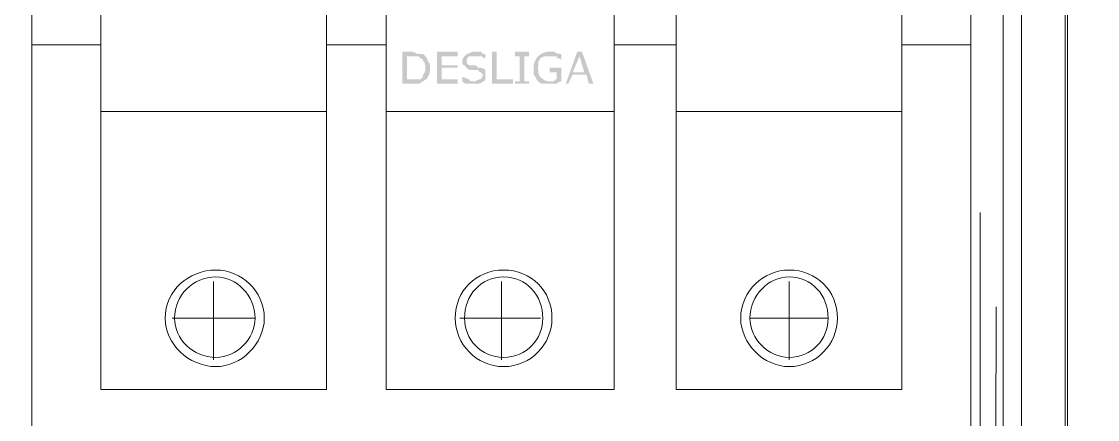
# Model space of a CAD drawing. Header units: metres. Extents: x 2999 to 3164, y 1641 to 1678.
# Drawn here: x 3006.662 to 3007.221, y 1644.923 to 1645.13 of the extents above; entities that cross this region are included whole.
import ezdxf

# ---------------------------------------------------------------- set-up
doc = ezdxf.new("R2010")
doc.units = ezdxf.units.M
doc.linetypes.add('CONTORNO_QUADRO_T', pattern=[0.35, 0.2, -0.15])

msp = doc.modelspace()

# ---------------------------------------------------------------- hatches: boundary and pattern name
at = {"true_color": 0x000007}
h = msp.add_hatch(color=7, dxfattribs=at)
edge = h.paths.add_edge_path()
edge.add_spline(control_points=[(3006.874, 1645.10577), (3006.874, 1645.10457), (3006.874, 1645.10217), (3006.8728, 1645.10098), (3006.8728, 1645.10098), (3006.8728, 1645.09978), (3006.87161, 1645.09978), (3006.87041, 1645.09858), (3006.87041, 1645.09858), (3006.86921, 1645.09858), (3006.86921, 1645.09738), (3006.86801, 1645.09738), (3006.86801, 1645.09738), (3006.86682, 1645.09738), (3006.86562, 1645.09738), (3006.86442, 1645.09738)], knot_values=[0, 0, 0, 0, 0.0625, 0.0625, 0.0625, 0.0625, 0.125, 0.125, 0.125, 0.125, 0.1875, 0.1875, 0.1875, 0.1875, 1, 1, 1, 1], degree=3, periodic=0)
edge.add_line((3006.86442, 1645.09738), (3006.85963, 1645.09738))
edge.add_line((3006.85963, 1645.09738), (3006.85963, 1645.11415))
edge.add_line((3006.85963, 1645.11415), (3006.86442, 1645.11415))
edge.add_spline(control_points=[(3006.86442, 1645.11415), (3006.86562, 1645.11415), (3006.86682, 1645.11295), (3006.86801, 1645.11295), (3006.86801, 1645.11295), (3006.86921, 1645.11295), (3006.86921, 1645.11295), (3006.87041, 1645.11295), (3006.87041, 1645.11295), (3006.87161, 1645.11175), (3006.8728, 1645.11055), (3006.8728, 1645.10936), (3006.8728, 1645.10936), (3006.874, 1645.10816), (3006.874, 1645.10696), (3006.874, 1645.10577)], knot_values=[0, 0, 0, 0, 0.0625, 0.0625, 0.0625, 0.0625, 0.125, 0.125, 0.125, 0.125, 0.1875, 0.1875, 0.1875, 0.1875, 1, 1, 1, 1], degree=3, periodic=0)
edge = h.paths.add_edge_path()
edge.add_spline(control_points=[(3006.87161, 1645.10577), (3006.87161, 1645.10696), (3006.87161, 1645.10816), (3006.87041, 1645.10936), (3006.87041, 1645.10936), (3006.87041, 1645.10936), (3006.87041, 1645.11055), (3006.86921, 1645.11055), (3006.86921, 1645.11055), (3006.86801, 1645.11175), (3006.86801, 1645.11175), (3006.86682, 1645.11175), (3006.86682, 1645.11175), (3006.86562, 1645.11175), (3006.86562, 1645.11175), (3006.86442, 1645.11175)], knot_values=[0, 0, 0, 0, 0.0625, 0.0625, 0.0625, 0.0625, 0.125, 0.125, 0.125, 0.125, 0.1875, 0.1875, 0.1875, 0.1875, 1, 1, 1, 1], degree=3, periodic=0)
edge.add_line((3006.86442, 1645.11175), (3006.86203, 1645.11175))
edge.add_line((3006.86203, 1645.11175), (3006.86203, 1645.09978))
edge.add_line((3006.86203, 1645.09978), (3006.86442, 1645.09978))
edge.add_spline(control_points=[(3006.86442, 1645.09978), (3006.86562, 1645.09978), (3006.86682, 1645.09978), (3006.86682, 1645.09978), (3006.86682, 1645.09978), (3006.86801, 1645.09978), (3006.86801, 1645.09978), (3006.86921, 1645.09978), (3006.86921, 1645.09978), (3006.87041, 1645.10098), (3006.87041, 1645.10098), (3006.87041, 1645.10217), (3006.87041, 1645.10217), (3006.87161, 1645.10337), (3006.87161, 1645.10457), (3006.87161, 1645.10577)], knot_values=[0, 0, 0, 0, 0.0625, 0.0625, 0.0625, 0.0625, 0.125, 0.125, 0.125, 0.125, 0.1875, 0.1875, 0.1875, 0.1875, 1, 1, 1, 1], degree=3, periodic=0)
h.paths.add_polyline_path([(3006.88837, 1645.09738), (3006.87759, 1645.09738), (3006.87759, 1645.11415), (3006.88837, 1645.11415), (3006.88837, 1645.11175), (3006.87999, 1645.11175), (3006.87999, 1645.10696), (3006.88837, 1645.10696), (3006.88837, 1645.10577), (3006.87999, 1645.10577), (3006.87999, 1645.09978), (3006.88837, 1645.09978), (3006.88837, 1645.09738), (3006.88837, 1645.09978)])
edge = h.paths.add_edge_path()
edge.add_spline(control_points=[(3006.90273, 1645.10217), (3006.90273, 1645.10098), (3006.90273, 1645.10098), (3006.90273, 1645.09978), (3006.90273, 1645.09978), (3006.90273, 1645.09978), (3006.90273, 1645.09858), (3006.90154, 1645.09858), (3006.90154, 1645.09858), (3006.90154, 1645.09858), (3006.90034, 1645.09738), (3006.89914, 1645.09738), (3006.89914, 1645.09738), (3006.89914, 1645.09738), (3006.89795, 1645.09738), (3006.89675, 1645.09738), (3006.89675, 1645.09738), (3006.89555, 1645.09738), (3006.89435, 1645.09738), (3006.89316, 1645.09738), (3006.89316, 1645.09738), (3006.89316, 1645.09738), (3006.89196, 1645.09738), (3006.89076, 1645.09858)], knot_values=[0, 0, 0, 0, 0.041667, 0.041667, 0.041667, 0.041667, 0.083333, 0.083333, 0.083333, 0.083333, 0.125, 0.125, 0.125, 0.125, 0.166667, 0.166667, 0.166667, 0.166667, 0.208333, 0.208333, 0.208333, 0.208333, 1, 1, 1, 1], degree=3, periodic=0)
edge.add_line((3006.89076, 1645.09858), (3006.89076, 1645.10098))
edge.add_spline(control_points=[(3006.89076, 1645.10098), (3006.89196, 1645.10098), (3006.89316, 1645.09978), (3006.89435, 1645.09978), (3006.89435, 1645.09978), (3006.89435, 1645.09858), (3006.89555, 1645.09858), (3006.89675, 1645.09858), (3006.89675, 1645.09858), (3006.89795, 1645.09858), (3006.89914, 1645.09978), (3006.90034, 1645.09978), (3006.90034, 1645.09978), (3006.90034, 1645.09978), (3006.90154, 1645.10098), (3006.90154, 1645.10217), (3006.90154, 1645.10217), (3006.90154, 1645.10217), (3006.90034, 1645.10337), (3006.90034, 1645.10337), (3006.90034, 1645.10337), (3006.90034, 1645.10337), (3006.89914, 1645.10337), (3006.89914, 1645.10457), (3006.89914, 1645.10457), (3006.89795, 1645.10457), (3006.89795, 1645.10457), (3006.89675, 1645.10457), (3006.89675, 1645.10457), (3006.89675, 1645.10457), (3006.89555, 1645.10457), (3006.89555, 1645.10457), (3006.89555, 1645.10457), (3006.89316, 1645.10457), (3006.89316, 1645.10577), (3006.89196, 1645.10696), (3006.89196, 1645.10696), (3006.89076, 1645.10696), (3006.89076, 1645.10816), (3006.89076, 1645.10936), (3006.89076, 1645.10936), (3006.89076, 1645.11055), (3006.89196, 1645.11175), (3006.89316, 1645.11295), (3006.89316, 1645.11295), (3006.89435, 1645.11295), (3006.89555, 1645.11415), (3006.89675, 1645.11415), (3006.89675, 1645.11415), (3006.89795, 1645.11415), (3006.89914, 1645.11415), (3006.90034, 1645.11415), (3006.90034, 1645.11415), (3006.90154, 1645.11295), (3006.90154, 1645.11295), (3006.90273, 1645.11295)], knot_values=[0, 0, 0, 0, 0.017857, 0.017857, 0.017857, 0.017857, 0.035714, 0.035714, 0.035714, 0.035714, 0.053571, 0.053571, 0.053571, 0.053571, 0.071429, 0.071429, 0.071429, 0.071429, 0.089286, 0.089286, 0.089286, 0.089286, 0.107143, 0.107143, 0.107143, 0.107143, 0.125, 0.125, 0.125, 0.125, 0.142857, 0.142857, 0.142857, 0.142857, 0.160714, 0.160714, 0.160714, 0.160714, 0.178571, 0.178571, 0.178571, 0.178571, 0.196429, 0.196429, 0.196429, 0.196429, 0.214286, 0.214286, 0.214286, 0.214286, 0.232143, 0.232143, 0.232143, 0.232143, 1, 1, 1, 1], degree=3, periodic=0)
edge.add_line((3006.90273, 1645.11295), (3006.90273, 1645.11055))
edge.add_spline(control_points=[(3006.90273, 1645.11055), (3006.90154, 1645.11055), (3006.90154, 1645.11175), (3006.90034, 1645.11175), (3006.90034, 1645.11175), (3006.89914, 1645.11175), (3006.89795, 1645.11175), (3006.89675, 1645.11175), (3006.89675, 1645.11175), (3006.89555, 1645.11175), (3006.89435, 1645.11175), (3006.89435, 1645.11175), (3006.89435, 1645.11175), (3006.89316, 1645.11055), (3006.89316, 1645.11055), (3006.89316, 1645.10936), (3006.89316, 1645.10936), (3006.89316, 1645.10936), (3006.89316, 1645.10816), (3006.89316, 1645.10816), (3006.89316, 1645.10816), (3006.89435, 1645.10696), (3006.89435, 1645.10696), (3006.89555, 1645.10696), (3006.89555, 1645.10696), (3006.89555, 1645.10696), (3006.89675, 1645.10696), (3006.89795, 1645.10696), (3006.89795, 1645.10696), (3006.89795, 1645.10696), (3006.89914, 1645.10577), (3006.89914, 1645.10577), (3006.89914, 1645.10577), (3006.90034, 1645.10577), (3006.90154, 1645.10577), (3006.90273, 1645.10457), (3006.90273, 1645.10457), (3006.90273, 1645.10457), (3006.90273, 1645.10337), (3006.90273, 1645.10217)], knot_values=[0, 0, 0, 0, 0.025, 0.025, 0.025, 0.025, 0.05, 0.05, 0.05, 0.05, 0.075, 0.075, 0.075, 0.075, 0.1, 0.1, 0.1, 0.1, 0.125, 0.125, 0.125, 0.125, 0.15, 0.15, 0.15, 0.15, 0.175, 0.175, 0.175, 0.175, 0.2, 0.2, 0.2, 0.2, 0.225, 0.225, 0.225, 0.225, 1, 1, 1, 1], degree=3, periodic=0)
h.paths.add_polyline_path([(3006.9171, 1645.09738), (3006.90633, 1645.09738), (3006.90633, 1645.11415), (3006.90872, 1645.11415), (3006.90872, 1645.09978), (3006.9171, 1645.09978), (3006.9171, 1645.09738), (3006.9171, 1645.09978)])
h.paths.add_polyline_path([(3006.92548, 1645.09738), (3006.9183, 1645.09738), (3006.9183, 1645.09858), (3006.92069, 1645.09858), (3006.92069, 1645.11175), (3006.9183, 1645.11175), (3006.9183, 1645.11415), (3006.92548, 1645.11415), (3006.92548, 1645.11175), (3006.92309, 1645.11175), (3006.92309, 1645.09858), (3006.92548, 1645.09858), (3006.92548, 1645.09738), (3006.92548, 1645.09858)])
h.paths.add_polyline_path([(3006.94225, 1645.09858), (3006.94225, 1645.09858), (3006.9421, 1645.09858), (3006.94195, 1645.09856), (3006.9418, 1645.09853), (3006.94165, 1645.09849), (3006.94151, 1645.09845), (3006.94137, 1645.09839), (3006.94123, 1645.09834), (3006.94109, 1645.09827), (3006.94096, 1645.0982), (3006.94084, 1645.09813), (3006.94071, 1645.09806), (3006.9406, 1645.09798), (3006.94049, 1645.09791), (3006.94039, 1645.09784), (3006.94029, 1645.09776), (3006.94021, 1645.0977), (3006.94013, 1645.09763), (3006.94006, 1645.09757), (3006.94, 1645.09752), (3006.93994, 1645.09747), (3006.9399, 1645.09744), (3006.93987, 1645.09741), (3006.93986, 1645.09739), (3006.93985, 1645.09738), (3006.93985, 1645.09738), (3006.9397, 1645.09738), (3006.93955, 1645.09738), (3006.9394, 1645.09738), (3006.93925, 1645.09738), (3006.9391, 1645.09738), (3006.93895, 1645.09738), (3006.9388, 1645.09738), (3006.93865, 1645.09738), (3006.9385, 1645.09738), (3006.93835, 1645.09738), (3006.9382, 1645.09738), (3006.93805, 1645.09738), (3006.93791, 1645.09738), (3006.93776, 1645.09738), (3006.93761, 1645.09738), (3006.93746, 1645.09738), (3006.93731, 1645.09738), (3006.93716, 1645.09738), (3006.93701, 1645.09738), (3006.93686, 1645.09738), (3006.93671, 1645.09738), (3006.93656, 1645.09738), (3006.93641, 1645.09738), (3006.93626, 1645.09738), (3006.93611, 1645.09738), (3006.93596, 1645.09738), (3006.93581, 1645.09738), (3006.93566, 1645.09738), (3006.93551, 1645.09738), (3006.93536, 1645.09738), (3006.93521, 1645.09738), (3006.93506, 1645.09738), (3006.93491, 1645.09738), (3006.93476, 1645.09738), (3006.93461, 1645.09738), (3006.93446, 1645.09738), (3006.93431, 1645.09738), (3006.93416, 1645.09738), (3006.93401, 1645.09738), (3006.93386, 1645.09738), (3006.93371, 1645.09738), (3006.93356, 1645.09738), (3006.93342, 1645.09738), (3006.93327, 1645.09738), (3006.93312, 1645.09738), (3006.93297, 1645.09738), (3006.93282, 1645.09738), (3006.93267, 1645.09738), (3006.93252, 1645.09739), (3006.93237, 1645.09741), (3006.93222, 1645.09744), (3006.93207, 1645.09747), (3006.93193, 1645.09752), (3006.93179, 1645.09757), (3006.93165, 1645.09763), (3006.93151, 1645.0977), (3006.93138, 1645.09776), (3006.93126, 1645.09784), (3006.93114, 1645.09791), (3006.93102, 1645.09798), (3006.93091, 1645.09806), (3006.93081, 1645.09813), (3006.93071, 1645.0982), (3006.93063, 1645.09827), (3006.93055, 1645.09834), (3006.93048, 1645.09839), (3006.93042, 1645.09845), (3006.93037, 1645.09849), (3006.93033, 1645.09853), (3006.9303, 1645.09856), (3006.93028, 1645.09858), (3006.93027, 1645.09858), (3006.93013, 1645.09873), (3006.93, 1645.09888), (3006.92987, 1645.09903), (3006.92976, 1645.09918), (3006.92966, 1645.09933), (3006.92956, 1645.09948), (3006.92947, 1645.09963), (3006.92939, 1645.09978), (3006.9293, 1645.09993), (3006.92923, 1645.10008), (3006.92915, 1645.10023), (3006.92908, 1645.10038), (3006.929, 1645.10053), (3006.92892, 1645.10068), (3006.92885, 1645.10083), (3006.92876, 1645.10098), (3006.92868, 1645.10113), (3006.92859, 1645.10128), (3006.92849, 1645.10143), (3006.92839, 1645.10158), (3006.92828, 1645.10172), (3006.92815, 1645.10187), (3006.92802, 1645.10202), (3006.92788, 1645.10217), (3006.92788, 1645.10232), (3006.92788, 1645.10247), (3006.92788, 1645.10262), (3006.92788, 1645.10277), (3006.92788, 1645.10292), (3006.92788, 1645.10307), (3006.92788, 1645.10322), (3006.92788, 1645.10337), (3006.92788, 1645.10352), (3006.92788, 1645.10367), (3006.92788, 1645.10382), (3006.92788, 1645.10397), (3006.92788, 1645.10412), (3006.92788, 1645.10427), (3006.92788, 1645.10442), (3006.92788, 1645.10457), (3006.92788, 1645.10472), (3006.92788, 1645.10487), (3006.92788, 1645.10502), (3006.92788, 1645.10517), (3006.92788, 1645.10532), (3006.92788, 1645.10547), (3006.92788, 1645.10562), (3006.92788, 1645.10577), (3006.92788, 1645.10606), (3006.9279, 1645.10636), (3006.92793, 1645.10666), (3006.92797, 1645.10696), (3006.92802, 1645.10725), (3006.92808, 1645.10754), (3006.92815, 1645.10783), (3006.92823, 1645.10812), (3006.92832, 1645.1084), (3006.92841, 1645.10867), (3006.92852, 1645.10894), (3006.92863, 1645.10921), (3006.92874, 1645.10947), (3006.92886, 1645.10972), (3006.92899, 1645.10996), (3006.92912, 1645.1102), (3006.92925, 1645.11043), (3006.92939, 1645.11065), (3006.92953, 1645.11086), (3006.92968, 1645.11106), (3006.92983, 1645.11125), (3006.92997, 1645.11143), (3006.93012, 1645.1116), (3006.93027, 1645.11175), (3006.93043, 1645.1119), (3006.9306, 1645.11205), (3006.93078, 1645.1122), (3006.93097, 1645.11235), (3006.93117, 1645.11249), (3006.93138, 1645.11263), (3006.9316, 1645.11277), (3006.93182, 1645.11291), (3006.93206, 1645.11304), (3006.93231, 1645.11316), (3006.93256, 1645.11328), (3006.93282, 1645.1134), (3006.93308, 1645.11351), (3006.93335, 1645.11361), (3006.93363, 1645.1137), (3006.93391, 1645.11379), (3006.93419, 1645.11387), (3006.93448, 1645.11394), (3006.93477, 1645.114), (3006.93507, 1645.11405), (3006.93536, 1645.11409), (3006.93566, 1645.11412), (3006.93596, 1645.11414), (3006.93626, 1645.11415), (3006.93641, 1645.11415), (3006.93656, 1645.11415), (3006.93671, 1645.11415), (3006.93685, 1645.11415), (3006.937, 1645.11415), (3006.93714, 1645.11415), (3006.93728, 1645.11415), (3006.93741, 1645.11415), (3006.93754, 1645.11415), (3006.93767, 1645.11415), (3006.93779, 1645.11415), (3006.93791, 1645.11415), (3006.93801, 1645.11415), (3006.93812, 1645.11415), (3006.93821, 1645.11415), (3006.9383, 1645.11415), (3006.93838, 1645.11415), (3006.93845, 1645.11415), (3006.93851, 1645.11415), (3006.93856, 1645.11415), (3006.9386, 1645.11415), (3006.93863, 1645.11415), (3006.93865, 1645.11415), (3006.93865, 1645.11415), (3006.9388, 1645.114), (3006.93895, 1645.11387), (3006.9391, 1645.11375), (3006.93925, 1645.11364), (3006.9394, 1645.11354), (3006.93955, 1645.11345), (3006.9397, 1645.11337), (3006.93985, 1645.1133), (3006.94, 1645.11324), (3006.94015, 1645.11319), (3006.9403, 1645.11314), (3006.94045, 1645.1131), (3006.9406, 1645.11306), (3006.94075, 1645.11304), (3006.9409, 1645.11301), (3006.94105, 1645.11299), (3006.9412, 1645.11298), (3006.94135, 1645.11297), (3006.9415, 1645.11296), (3006.94165, 1645.11295), (3006.9418, 1645.11295), (3006.94195, 1645.11295), (3006.9421, 1645.11295), (3006.94225, 1645.11295), (3006.94225, 1645.10936), (3006.94225, 1645.10936), (3006.94224, 1645.1095), (3006.94222, 1645.10963), (3006.94219, 1645.10975), (3006.94216, 1645.10986), (3006.94211, 1645.10996), (3006.94206, 1645.11005), (3006.942, 1645.11013), (3006.94193, 1645.1102), (3006.94187, 1645.11026), (3006.94179, 1645.11032), (3006.94172, 1645.11036), (3006.94165, 1645.11041), (3006.94157, 1645.11044), (3006.9415, 1645.11047), (3006.94143, 1645.11049), (3006.94136, 1645.11051), (3006.94129, 1645.11053), (3006.94124, 1645.11054), (3006.94118, 1645.11054), (3006.94114, 1645.11055), (3006.9411, 1645.11055), (3006.94107, 1645.11055), (3006.94105, 1645.11055), (3006.94105, 1645.11055), (3006.94105, 1645.11055), (3006.94104, 1645.11055), (3006.94102, 1645.11056), (3006.941, 1645.11056), (3006.94096, 1645.11056), (3006.94091, 1645.11057), (3006.94086, 1645.11057), (3006.9408, 1645.11058), (3006.94074, 1645.1106), (3006.94067, 1645.11062), (3006.9406, 1645.11064), (3006.94052, 1645.11067), (3006.94045, 1645.1107), (3006.94037, 1645.11075), (3006.9403, 1645.11079), (3006.94023, 1645.11085), (3006.94016, 1645.11091), (3006.9401, 1645.11098), (3006.94004, 1645.11106), (3006.93998, 1645.11115), (3006.93994, 1645.11125), (3006.9399, 1645.11136), (3006.93987, 1645.11148), (3006.93986, 1645.11161), (3006.93985, 1645.11175), (3006.93984, 1645.11175), (3006.93983, 1645.11175), (3006.9398, 1645.11175), (3006.93976, 1645.11175), (3006.93972, 1645.11175), (3006.93966, 1645.11175), (3006.9396, 1645.11175), (3006.93954, 1645.11175), (3006.93947, 1645.11175), (3006.9394, 1645.11175), (3006.93933, 1645.11175), (3006.93925, 1645.11175), (3006.93918, 1645.11175), (3006.9391, 1645.11175), (3006.93903, 1645.11175), (3006.93896, 1645.11175), (3006.9389, 1645.11175), (3006.93884, 1645.11175), (3006.93879, 1645.11175), (3006.93874, 1645.11175), (3006.9387, 1645.11175), (3006.93868, 1645.11175), (3006.93866, 1645.11175), (3006.93865, 1645.11175), (3006.9385, 1645.11175), (3006.93835, 1645.11175), (3006.93821, 1645.11175), (3006.93806, 1645.11175), (3006.93792, 1645.11175), (3006.93777, 1645.11175), (3006.93764, 1645.11175), (3006.9375, 1645.11175), (3006.93737, 1645.11175), (3006.93724, 1645.11175), (3006.93712, 1645.11175), (3006.93701, 1645.11175), (3006.9369, 1645.11175), (3006.9368, 1645.11175), (3006.9367, 1645.11175), (3006.93661, 1645.11175), (3006.93653, 1645.11175), (3006.93646, 1645.11175), (3006.9364, 1645.11175), (3006.93635, 1645.11175), (3006.93631, 1645.11175), (3006.93628, 1645.11175), (3006.93626, 1645.11175), (3006.93626, 1645.11175), (3006.93597, 1645.11175), (3006.93568, 1645.11175), (3006.93541, 1645.11175), (3006.93516, 1645.11175), (3006.93491, 1645.11174), (3006.93467, 1645.11173), (3006.93444, 1645.11172), (3006.93422, 1645.11171), (3006.93401, 1645.11169), (3006.9338, 1645.11167), (3006.93361, 1645.11164), (3006.93342, 1645.1116), (3006.93323, 1645.11156), (3006.93305, 1645.11151), (3006.93288, 1645.11146), (3006.93271, 1645.1114), (3006.93255, 1645.11133), (3006.93239, 1645.11125), (3006.93223, 1645.11116), (3006.93207, 1645.11106), (3006.93192, 1645.11095), (3006.93177, 1645.11083), (3006.93162, 1645.1107), (3006.93147, 1645.11055), (3006.93133, 1645.11041), (3006.93119, 1645.11025), (3006.93107, 1645.1101), (3006.93097, 1645.10995), (3006.93087, 1645.1098), (3006.93078, 1645.10964), (3006.9307, 1645.10948), (3006.93063, 1645.10931), (3006.93056, 1645.10914), (3006.93051, 1645.10897), (3006.93046, 1645.10879), (3006.93042, 1645.10861), (3006.93039, 1645.10842), (3006.93036, 1645.10822), (3006.93034, 1645.10802), (3006.93032, 1645.10781), (3006.9303, 1645.10759), (3006.93029, 1645.10736), (3006.93028, 1645.10712), (3006.93028, 1645.10687), (3006.93027, 1645.10661), (3006.93027, 1645.10634), (3006.93027, 1645.10606), (3006.93027, 1645.10577), (3006.93027, 1645.10547), (3006.93027, 1645.10519), (3006.93027, 1645.10492), (3006.93028, 1645.10466), (3006.93028, 1645.10441), (3006.93029, 1645.10418), (3006.9303, 1645.10395), (3006.93032, 1645.10373), (3006.93034, 1645.10351), (3006.93036, 1645.10331), (3006.93039, 1645.10311), (3006.93042, 1645.10292), (3006.93046, 1645.10274), (3006.93051, 1645.10256), (3006.93056, 1645.10239), (3006.93063, 1645.10222), (3006.9307, 1645.10205), (3006.93078, 1645.10189), (3006.93087, 1645.10174), (3006.93097, 1645.10158), (3006.93107, 1645.10143), (3006.93119, 1645.10128), (3006.93133, 1645.10113), (3006.93147, 1645.10098), (3006.93162, 1645.10083), (3006.93177, 1645.10068), (3006.93192, 1645.10053), (3006.93207, 1645.10038), (3006.93223, 1645.10024), (3006.93239, 1645.1001), (3006.93255, 1645.09996), (3006.93271, 1645.09982), (3006.93288, 1645.09969), (3006.93305, 1645.09957), (3006.93323, 1645.09945), (3006.93342, 1645.09933), (3006.93361, 1645.09922), (3006.9338, 1645.09912), (3006.93401, 1645.09902), (3006.93422, 1645.09894), (3006.93444, 1645.09886), (3006.93467, 1645.09879), (3006.93491, 1645.09873), (3006.93516, 1645.09868), (3006.93541, 1645.09864), (3006.93568, 1645.09861), (3006.93597, 1645.09859), (3006.93626, 1645.09858), (3006.9364, 1645.09858), (3006.93653, 1645.09858), (3006.93666, 1645.09858), (3006.93677, 1645.09858), (3006.93687, 1645.09858), (3006.93697, 1645.09858), (3006.93706, 1645.09858), (3006.93715, 1645.09858), (3006.93723, 1645.09858), (3006.93731, 1645.09858), (3006.93738, 1645.09858), (3006.93746, 1645.09858), (3006.93753, 1645.09858), (3006.93761, 1645.09858), (3006.93769, 1645.09858), (3006.93777, 1645.09858), (3006.93785, 1645.09858), (3006.93794, 1645.09858), (3006.93804, 1645.09858), (3006.93814, 1645.09858), (3006.93826, 1645.09858), (3006.93838, 1645.09858), (3006.93851, 1645.09858), (3006.93865, 1645.09858), (3006.93866, 1645.09873), (3006.93868, 1645.09886), (3006.9387, 1645.09898), (3006.93874, 1645.09909), (3006.93879, 1645.09919), (3006.93884, 1645.09927), (3006.9389, 1645.09935), (3006.93896, 1645.09942), (3006.93903, 1645.09949), (3006.9391, 1645.09954), (3006.93918, 1645.09959), (3006.93925, 1645.09963), (3006.93933, 1645.09966), (3006.9394, 1645.09969), (3006.93947, 1645.09972), (3006.93954, 1645.09973), (3006.9396, 1645.09975), (3006.93966, 1645.09976), (3006.93972, 1645.09977), (3006.93976, 1645.09977), (3006.9398, 1645.09978), (3006.93983, 1645.09978), (3006.93984, 1645.09978), (3006.93985, 1645.09978), (3006.93985, 1645.10337), (3006.93626, 1645.10337), (3006.93626, 1645.10577), (3006.94225, 1645.10577)])
h.paths.add_polyline_path([(3006.94225, 1645.09858), (3006.94225, 1645.10577)])
h.paths.add_polyline_path([(3006.95901, 1645.09738), (3006.95661, 1645.09738), (3006.95542, 1645.10217), (3006.94823, 1645.10217), (3006.94584, 1645.09738), (3006.94464, 1645.09738), (3006.95063, 1645.11415), (3006.95302, 1645.11415), (3006.95901, 1645.09738), (3006.95302, 1645.11415)])
h.paths.add_polyline_path([(3006.95422, 1645.10337), (3006.95182, 1645.11175), (3006.94823, 1645.10337), (3006.95422, 1645.10337), (3006.94823, 1645.10337)])

# ---------------------------------------------------------------- linework, layer by layer
at = {"color": 7, "linetype": 'Continuous', "lineweight": 20, "true_color": 0x000007}
for points in [[(3007.20445, 1647.53744), (3007.20445, 1644.35507), (3007.20445, 1644.35507)], [(3007.20565, 1647.52667), (3007.20565, 1644.35268), (3007.20565, 1644.35268)], [(3007.1817, 1644.43888), (3007.1817, 1647.38419), (3007.17212, 1647.37461), (3007.17212, 1644.43888)], [(3007.1817, 1644.43888), (3007.1817, 1644.43649), (3007.1817, 1647.38419), (3007.17931, 1647.38659)], [(3006.70279, 1645.11774), (3006.66687, 1645.11774), (3006.66687, 1645.34402)], [(3006.85125, 1645.11774), (3006.82012, 1645.11774), (3006.82012, 1645.11774)], [(3007.00211, 1645.11774), (3006.96978, 1645.11774), (3006.96978, 1645.11774)], [(3007.15536, 1645.11774), (3007.11944, 1645.11774), (3007.11944, 1645.11774)], [(3006.70279, 1645.08302), (3006.82012, 1645.08302), (3006.82012, 1645.08302)], [(3006.85125, 1645.08302), (3006.96978, 1645.08302), (3006.96978, 1645.08302)], [(3007.11944, 1645.08302), (3007.00211, 1645.08302), (3007.00211, 1645.08302)], [(3007.16015, 1644.46761), (3007.16015, 1645.03034), (3007.16015, 1645.03034)], [(3006.76146, 1644.99442), (3006.76146, 1644.97526), (3006.7399, 1644.97526)], [(3006.91112, 1644.99442), (3006.91112, 1644.97526), (3006.88956, 1644.97526)], [(3007.06078, 1644.99442), (3007.06078, 1644.97526), (3007.08113, 1644.97526)], [(3007.16853, 1644.49156), (3007.16733, 1644.49396), (3007.16853, 1644.98125)], [(3006.78301, 1644.97526), (3006.76146, 1644.97526), (3006.76146, 1644.95371)], [(3006.93147, 1644.97526), (3006.91112, 1644.97526), (3006.91112, 1644.95371)], [(3007.04042, 1644.97526), (3007.06078, 1644.97526), (3007.06078, 1644.95371)]]:
    msp.add_lwpolyline(points, dxfattribs=at)
for points in [[(3006.66687, 1645.54517), (3007.15536, 1645.54517), (3007.15536, 1644.9166), (3006.66687, 1644.9166)], [(3006.70279, 1644.93815), (3006.82012, 1644.93815), (3006.82012, 1645.52362), (3006.70279, 1645.52362)], [(3006.85125, 1644.93815), (3006.96978, 1644.93815), (3006.96978, 1645.52362), (3006.85125, 1645.52362)], [(3007.11944, 1644.93815), (3007.00211, 1644.93815), (3007.00211, 1645.52362), (3007.11944, 1645.52362)], [(3007.15536, 1645.34402), (3007.15536, 1645.11774)]]:
    msp.add_lwpolyline(points, close=True, dxfattribs=at)
at = {"color": 30, "linetype": 'CONTORNO_QUADRO_T', "lineweight": 20, "ltscale": 0.1}
msp.add_open_spline([(3009.30089, 1646.21565), (3009.30089, 1647.76852), (3008.04135, 1649.02806), (3006.48728, 1649.02806), (3006.48728, 1649.02806), (3004.9344, 1649.02806), (3003.67487, 1647.76852), (3003.67487, 1646.21565), (3003.67487, 1646.21565), (3003.67487, 1644.66157), (3004.9344, 1643.40203), (3006.48728, 1643.40203), (3006.48728, 1643.40203), (3008.04135, 1643.40203), (3009.30089, 1644.66157), (3009.30089, 1646.21565)], degree=3, knots=[0, 0, 0, 0, 0.0625, 0.0625, 0.0625, 0.062501, 0.125, 0.125, 0.125, 0.125001, 0.1875, 0.1875, 0.1875, 0.187501, 1, 1, 1, 1], dxfattribs=at)
at = {"color": 7, "linetype": 'Continuous', "lineweight": 20, "true_color": 0x000007}
for points in [[(3006.7878, 1644.97526), (3006.7878, 1644.98963), (3006.77582, 1645.00041), (3006.76265, 1645.00041), (3006.76265, 1645.00041), (3006.74829, 1645.00041), (3006.73631, 1644.98963), (3006.73631, 1644.97526), (3006.73631, 1644.97526), (3006.73631, 1644.96209), (3006.74829, 1644.95012), (3006.76265, 1644.95012), (3006.76265, 1644.95012), (3006.77582, 1644.95012), (3006.7878, 1644.96209), (3006.7878, 1644.97526)], [(3006.93746, 1644.97526), (3006.93746, 1644.98963), (3006.92668, 1645.00041), (3006.91231, 1645.00041), (3006.91231, 1645.00041), (3006.89795, 1645.00041), (3006.88717, 1644.98963), (3006.88717, 1644.97526), (3006.88717, 1644.97526), (3006.88717, 1644.96209), (3006.89795, 1644.95012), (3006.91231, 1644.95012), (3006.91231, 1644.95012), (3006.92668, 1644.95012), (3006.93746, 1644.96209), (3006.93746, 1644.97526)], [(3007.08592, 1644.97526), (3007.08592, 1644.98963), (3007.07514, 1645.00041), (3007.06078, 1645.00041), (3007.06078, 1645.00041), (3007.04761, 1645.00041), (3007.03563, 1644.98963), (3007.03563, 1644.97526), (3007.03563, 1644.97526), (3007.03563, 1644.96209), (3007.04761, 1644.95012), (3007.06078, 1644.95012), (3007.06078, 1644.95012), (3007.07514, 1644.95012), (3007.08592, 1644.96209), (3007.08592, 1644.97526)], [(3006.78301, 1644.97526), (3006.78301, 1644.98723), (3006.77343, 1644.99681), (3006.76265, 1644.99681), (3006.76265, 1644.99681), (3006.75068, 1644.99681), (3006.7411, 1644.98723), (3006.7411, 1644.97526), (3006.7411, 1644.97526), (3006.7411, 1644.96449), (3006.75068, 1644.95491), (3006.76265, 1644.95491), (3006.76265, 1644.95491), (3006.77343, 1644.95491), (3006.78301, 1644.96449), (3006.78301, 1644.97526)], [(3006.93267, 1644.97526), (3006.93267, 1644.98723), (3006.92429, 1644.99681), (3006.91231, 1644.99681), (3006.91231, 1644.99681), (3006.90034, 1644.99681), (3006.89196, 1644.98723), (3006.89196, 1644.97526), (3006.89196, 1644.97526), (3006.89196, 1644.96449), (3006.90034, 1644.95491), (3006.91231, 1644.95491), (3006.91231, 1644.95491), (3006.92429, 1644.95491), (3006.93267, 1644.96449), (3006.93267, 1644.97526)], [(3007.08113, 1644.97526), (3007.08113, 1644.98723), (3007.07275, 1644.99681), (3007.06078, 1644.99681), (3007.06078, 1644.99681), (3007.05, 1644.99681), (3007.04042, 1644.98723), (3007.04042, 1644.97526), (3007.04042, 1644.97526), (3007.04042, 1644.96449), (3007.05, 1644.95491), (3007.06078, 1644.95491), (3007.06078, 1644.95491), (3007.07275, 1644.95491), (3007.08113, 1644.96449), (3007.08113, 1644.97526)]]:
    msp.add_open_spline(points, degree=3, knots=[0, 0, 0, 0, 0.0625, 0.0625, 0.0625, 0.062501, 0.125, 0.125, 0.125, 0.125001, 0.1875, 0.1875, 0.1875, 0.187501, 1, 1, 1, 1], dxfattribs=at)

doc.saveas('drawing.dxf')
